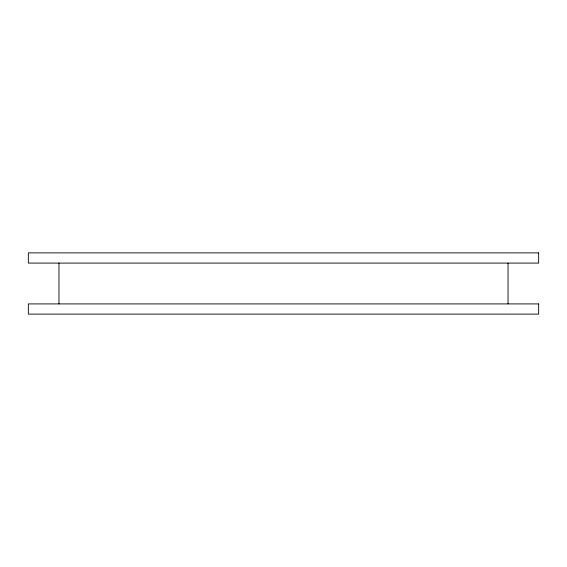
<?xml version="1.0" encoding="UTF-8"?>
<svg xmlns="http://www.w3.org/2000/svg" width="567" height="567" viewBox="0 0 567 567"><rect width="100%" height="100%" fill="white"/><g stroke="black" fill="none" stroke-linecap="round" stroke-linejoin="round"><path stroke-width="0.85" d="M508.032 263.088L508.032 303.912M58.968 263.088L58.968 303.912M538.65 252.882L28.35 252.882L28.35 263.088L538.65 263.088L538.65 252.882M538.65 303.912L28.35 303.912L28.35 314.118L538.65 314.118L538.65 303.912"/></g></svg>
